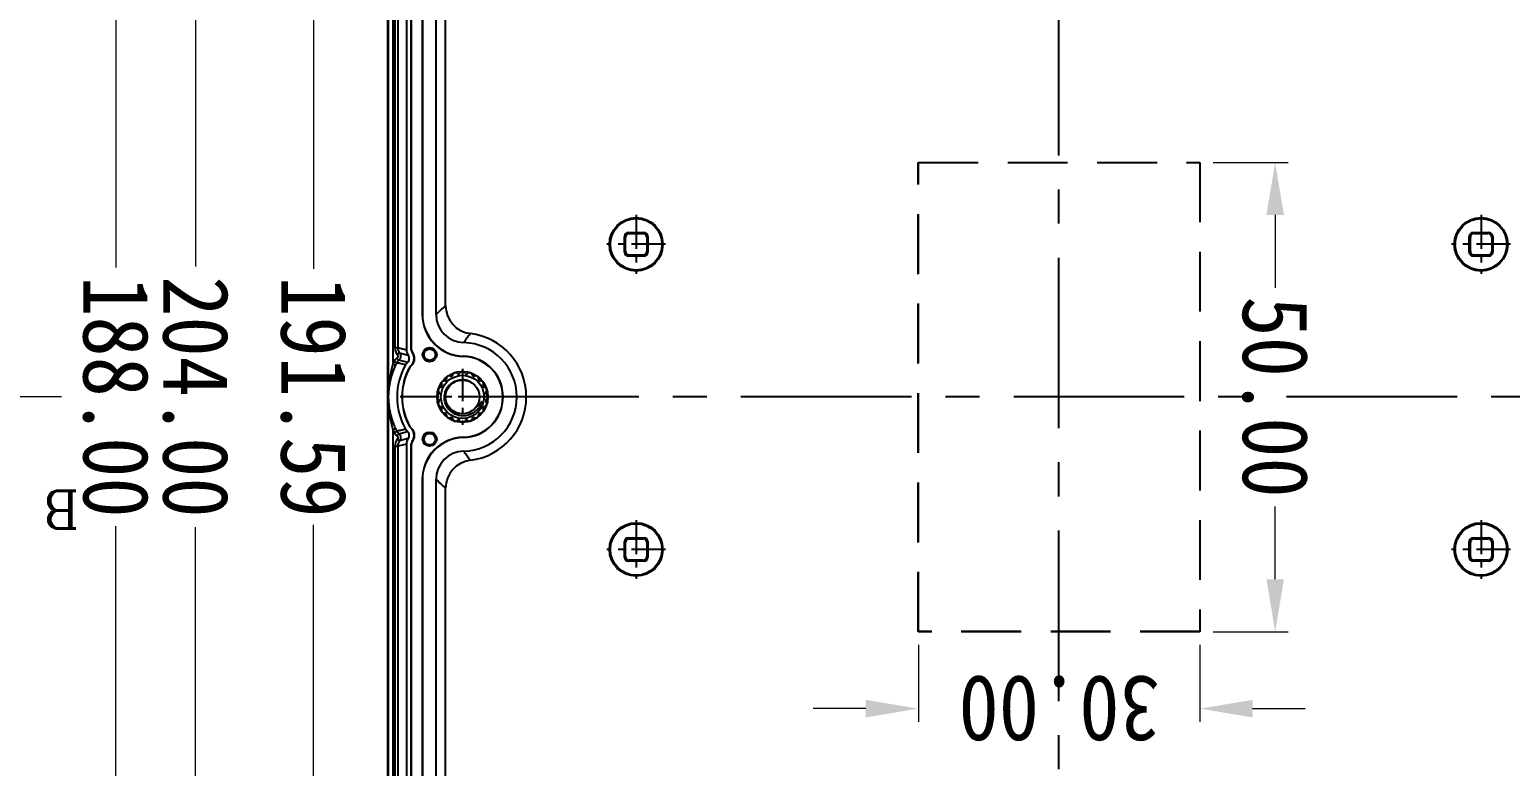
# Model space of a CAD drawing. Header units: millimetres. Extents: x -603 to 1798, y -1840 to -1013.
# Drawn here: x 1548.9 to 1706.6, y -1735 to -1656.6 of the extents above; entities that cross this region are included whole.
import ezdxf
from ezdxf.enums import TextEntityAlignment as Align

# ---------------------------------------------------------------- set-up
doc = ezdxf.new("R2010")
doc.units = ezdxf.units.MM
doc.header["$MEASUREMENT"] = 0
for name, pattern in [('CENTER', [50.8, 31.75, -6.35, 6.35, -6.35]), ('DIVIDE', [31.75, 12.7, -6.35, 0, -6.35, 0, -6.35]), ('HIDDEN', [9.525, 6.35, -3.175])]:
    doc.linetypes.add(name, pattern=pattern)
doc.layers.get('0').update_dxf_attribs({"linetype": 'CONTINUOUS'})
doc.layers.get('Defpoints').update_dxf_attribs({"linetype": 'CONTINUOUS'})
doc.layers.add('DEFAULT_2', color=3, linetype='HIDDEN')
doc.layers.add('dim', color=3, linetype='CONTINUOUS', lineweight=9)
doc.layers.add('hatch', color=56, linetype='CONTINUOUS', lineweight=9)
doc.styles.add('FFS', font='simfang0.ttf', dxfattribs={"width": 0.9})
doc.styles.add('ROMANC', font='romanc.shx')
doc.dimstyles.new('YanXiu', dxfattribs={"dimtxt": 2.5, "dimasz": 2.2, "dimexe": 1, "dimexo": 0.6, "dimgap": 0.66, "dimtad": 0, "dimzin": 0, "dimdsep": 46, "dimtxsty": 'FFS', "dimcen": 0, "dimclrd": 256, "dimclre": 131, "dimclrt": 42, "dimadec": 0, "dimazin": 0, "dimtfac": 1, "dimtdec": 4, "dimtofl": 0, "dimtmove": 0, "dimatfit": 3, "dimfxl": 0, "dimtolj": 1, "dimtzin": 0, "dimlwd": 0, "dimlwe": 0, "dimarcsym": 0})

# ---------------------------------------------------------------- blocks, each defined once
blk = doc.blocks.new('*D2')
at = {"layer": 'Defpoints', "color": 0}
for p in [(53.77, 95.8), (53.77, -95.8), (79.37, -95.8)]:
    blk.add_point(p, dxfattribs=at)
at = {"layer": 'dim', "color": 131, "lineweight": 5}
for p, q in [((55.17, 95.8), (80.77, 95.8)), ((55.17, -95.8), (80.77, -95.8))]:
    blk.add_line(p, q, dxfattribs=at)
at = {"layer": 'dim', "lineweight": 5}
for p, q in [((79.37, 90.2), (79.37, 13.64)), ((79.37, -90.2), (79.37, -13.64))]:
    blk.add_line(p, q, dxfattribs=at)
at = {"layer": 'dim'}
for points in [[(78.44, 90.2), (80.31, 90.2), (79.37, 95.8)], [(78.44, -90.2), (80.31, -90.2), (79.37, -95.8)]]:
    blk.add_solid(points, dxfattribs=at)
at = {"layer": 'dim', "color": 42, "insert": (79.37, 0), "char_height": 7, "attachment_point": 5, "rotation": 90, "style": 'FFS'}
blk.add_mtext('191.59', dxfattribs=at)
blk = doc.blocks.new('*D3')
at = {"layer": 'Defpoints', "color": 0}
for p in [(-15.06, 25.02), (-23.07, -24.98), (-15.06, -24.98)]:
    blk.add_point(p, dxfattribs=at)
at = {"layer": 'dim', "color": 131, "lineweight": 5}
for p, q in [((-16.46, 25.02), (-24.47, 25.02)), ((-16.46, -24.98), (-24.47, -24.98))]:
    blk.add_line(p, q, dxfattribs=at)
at = {"layer": 'dim', "lineweight": 5}
for p, q in [((-23.07, 19.42), (-23.07, 11.67)), ((-23.07, -19.38), (-23.07, -11.63))]:
    blk.add_line(p, q, dxfattribs=at)
at = {"layer": 'dim'}
for points in [[(-24.01, 19.42), (-22.14, 19.42), (-23.07, 25.02)], [(-24.01, -19.38), (-22.14, -19.38), (-23.07, -24.98)]]:
    blk.add_solid(points, dxfattribs=at)
at = {"layer": 'dim', "color": 42, "insert": (-23.07, 0.02), "char_height": 7, "attachment_point": 5, "rotation": 90, "style": 'FFS'}
blk.add_mtext('50.00', dxfattribs=at)
blk = doc.blocks.new('*D4')
at = {"layer": 'Defpoints', "color": 0}
for p in [(14.94, 33.2), (-15.06, 25.02), (14.94, 25.02)]:
    blk.add_point(p, dxfattribs=at)
at = {"layer": 'dim', "lineweight": 5}
for p, q in [((-20.66, 33.2), (-26.26, 33.2)), ((20.54, 33.2), (26.14, 33.2))]:
    blk.add_line(p, q, dxfattribs=at)
at = {"layer": 'dim', "color": 131, "lineweight": 5}
for p, q in [((-15.06, 26.42), (-15.06, 34.6)), ((14.94, 26.42), (14.94, 34.6))]:
    blk.add_line(p, q, dxfattribs=at)
at = {"layer": 'dim'}
for points in [[(-20.66, 34.14), (-20.66, 32.27), (-15.06, 33.2)], [(20.54, 34.14), (20.54, 32.27), (14.94, 33.2)]]:
    blk.add_solid(points, dxfattribs=at)
at = {"layer": 'dim', "color": 42, "insert": (-0.06, 33.2), "char_height": 7, "attachment_point": 5, "style": 'FFS'}
blk.add_mtext('30.00', dxfattribs=at)
blk = doc.blocks.new('*D32')
at = {"layer": 'Defpoints', "color": 0}
for p in [(-37.36, 370.99), (-63.65, 166.99), (-37.36, 166.99)]:
    blk.add_point(p, dxfattribs=at)
at = {"layer": 'dim', "color": 131, "lineweight": 5}
for p, q in [((-38.76, 370.99), (-65.05, 370.99)), ((-38.76, 166.99), (-65.05, 166.99))]:
    blk.add_line(p, q, dxfattribs=at)
at = {"layer": 'dim', "lineweight": 5}
for p, q in [((-63.65, 365.39), (-63.65, 282.87)), ((-63.65, 172.59), (-63.65, 255.11))]:
    blk.add_line(p, q, dxfattribs=at)
at = {"layer": 'dim'}
for points in [[(-64.58, 365.39), (-62.71, 365.39), (-63.65, 370.99)], [(-64.58, 172.59), (-62.71, 172.59), (-63.65, 166.99)]]:
    blk.add_solid(points, dxfattribs=at)
at = {"layer": 'dim', "color": 42, "insert": (-63.65, 268.99), "char_height": 7, "attachment_point": 5, "rotation": 90, "style": 'FFS'}
blk.add_mtext('204.00', dxfattribs=at)
blk = doc.blocks.new('*D40')
at = {"layer": 'Defpoints', "color": 0}
for p in [(-55.15, 362.99), (-43.19, 362.99), (-43.19, 174.99)]:
    blk.add_point(p, dxfattribs=at)
at = {"layer": 'dim', "color": 131, "lineweight": 5}
for p, q in [((-44.59, 362.99), (-56.55, 362.99)), ((-44.59, 174.99), (-56.55, 174.99))]:
    blk.add_line(p, q, dxfattribs=at)
at = {"layer": 'dim', "lineweight": 5}
for p, q in [((-55.15, 357.39), (-55.15, 282.76)), ((-55.15, 180.59), (-55.15, 255.21))]:
    blk.add_line(p, q, dxfattribs=at)
at = {"layer": 'dim'}
for points in [[(-56.08, 357.39), (-54.21, 357.39), (-55.15, 362.99)], [(-56.08, 180.59), (-54.21, 180.59), (-55.15, 174.99)]]:
    blk.add_solid(points, dxfattribs=at)
at = {"layer": 'dim', "color": 42, "insert": (-55.15, 268.99), "char_height": 7, "attachment_point": 5, "rotation": 90, "style": 'FFS'}
blk.add_mtext('188.00', dxfattribs=at)
blk = doc.blocks.new('u87')
at = {"color": 1, "linetype": 'CENTER', "ltscale": 0.572}
for p, q in [((0, -102), (0, 102)), ((-71.5, 0), (71.5, 0))]:
    blk.add_line(p, q, dxfattribs=at)
at = {"color": 7}
for p, q in [((71.404, -94), (71.404, 94)), ((71.5, -94), (71.5, 94)), ((70.904, 3.501), (70.904, 90.499)), ((68.932, 88.981), (68.932, 5.019)), ((68.953, 88.981), (68.953, 5.019)), ((69.463, 5.022), (69.463, 88.978)), ((70.39, 5.263), (70.39, 88.737)), ((70.69, 5.263), (70.69, 88.737)), ((66.316, 85.223), (66.316, 8.777)), ((67.795, 8.797), (67.795, 85.203)), ((65.295, 84.275), (65.295, 9.725)), ((67.769, 8.822), (67.769, 85.178)), ((-45.737, 17.387), (-45.85, 17.5)), ((-45.85, 17.5), (-44.15, 17.5)), ((-45.737, 17.387), (-44.263, 17.387)), ((-44.263, 17.387), (-44.15, 17.5)), ((44.15, 17.5), (45.85, 17.5)), ((44.263, 17.387), (44.15, 17.5)), ((44.263, 17.387), (45.737, 17.387)), ((45.737, 17.387), (45.85, 17.5)), ((-46.25, 15.4), (-46.25, 17.1)), ((-46.137, 16.987), (-46.25, 17.1)), ((-46.137, 15.513), (-46.137, 16.987)), ((-43.863, 16.987), (-43.75, 17.1)), ((-43.863, 16.987), (-43.863, 15.513)), ((-43.75, 17.1), (-43.75, 15.4)), ((43.75, 15.4), (43.75, 17.1)), ((43.863, 16.987), (43.75, 17.1)), ((43.863, 15.513), (43.863, 16.987)), ((46.137, 16.987), (46.25, 17.1)), ((46.137, 16.987), (46.137, 15.513)), ((46.25, 17.1), (46.25, 15.4)), ((-46.137, 15.513), (-46.25, 15.4)), ((-45.737, 15.113), (-45.85, 15)), ((-44.15, 15), (-45.85, 15)), ((-44.263, 15.113), (-45.737, 15.113)), ((-44.263, 15.113), (-44.15, 15)), ((-43.863, 15.513), (-43.75, 15.4)), ((43.863, 15.513), (43.75, 15.4)), ((44.263, 15.113), (44.15, 15)), ((45.85, 15), (44.15, 15)), ((45.737, 15.113), (44.263, 15.113)), ((45.737, 15.113), (45.85, 15)), ((46.137, 15.513), (46.25, 15.4)), ((67.769, 8.822), (67.795, 8.797)), ((68.841, 4.739), (68.858, 4.726)), ((68.932, 5.019), (68.953, 5.019)), ((69.463, 5.022), (70.39, 5.263)), ((70.69, 5.263), (70.39, 5.263)), ((63.387, 4.325), (63.4, 4.299)), ((69.002, 3.285), (69.016, 3.3)), ((69.101, 3.162), (69.119, 3.173)), ((69.274, 4.436), (70.201, 4.677)), ((70.283, 3.92), (69.359, 3.676)), ((70.444, 4.502), (70.201, 4.677)), ((70.484, 4.143), (70.283, 3.92)), ((70.768, 3.776), (70.502, 3.638)), ((70.904, 3.501), (70.633, 3.373)), ((63.387, -4.325), (63.4, -4.299)), ((68.841, -4.739), (68.858, -4.726)), ((69.002, -3.285), (69.016, -3.3)), ((69.101, -3.162), (69.119, -3.173)), ((70.201, -4.677), (69.274, -4.436)), ((69.359, -3.676), (70.283, -3.92)), ((70.444, -4.502), (70.201, -4.677)), ((70.484, -4.143), (70.283, -3.92)), ((70.768, -3.776), (70.502, -3.638)), ((70.904, -3.501), (70.633, -3.373)), ((70.904, -90.499), (70.904, -3.501)), ((68.932, -5.019), (68.953, -5.019)), ((68.932, -5.019), (68.932, -88.981)), ((68.953, -5.019), (68.953, -88.981)), ((70.39, -5.263), (69.463, -5.022)), ((69.463, -88.978), (69.463, -5.022)), ((70.69, -5.263), (70.39, -5.263)), ((70.39, -88.737), (70.39, -5.263)), ((70.69, -88.737), (70.69, -5.263)), ((66.316, -8.777), (66.316, -85.223)), ((67.769, -8.822), (67.795, -8.797)), ((67.769, -85.178), (67.769, -8.822)), ((67.795, -85.203), (67.795, -8.797)), ((65.295, -9.725), (65.295, -84.275)), ((-46.25, -17.1), (-46.25, -15.4)), ((-46.137, -15.513), (-46.25, -15.4)), ((-46.137, -16.987), (-46.137, -15.513)), ((-45.737, -15.113), (-45.85, -15)), ((-45.85, -15), (-44.15, -15)), ((-45.737, -15.113), (-44.263, -15.113)), ((-44.263, -15.113), (-44.15, -15)), ((-43.863, -15.513), (-43.75, -15.4)), ((-43.863, -15.513), (-43.863, -16.987)), ((-43.75, -15.4), (-43.75, -17.1)), ((43.863, -15.513), (43.75, -15.4)), ((43.75, -17.1), (43.75, -15.4)), ((43.863, -16.987), (43.863, -15.513)), ((44.15, -15), (45.85, -15)), ((44.263, -15.113), (44.15, -15)), ((44.263, -15.113), (45.737, -15.113)), ((45.737, -15.113), (45.85, -15)), ((46.137, -15.513), (46.25, -15.4)), ((46.137, -15.513), (46.137, -16.987)), ((46.25, -15.4), (46.25, -17.1)), ((-46.137, -16.987), (-46.25, -17.1)), ((-43.863, -16.987), (-43.75, -17.1)), ((43.863, -16.987), (43.75, -17.1)), ((46.137, -16.987), (46.25, -17.1)), ((-45.737, -17.387), (-45.85, -17.5)), ((-44.15, -17.5), (-45.85, -17.5)), ((-44.263, -17.387), (-45.737, -17.387)), ((-44.263, -17.387), (-44.15, -17.5)), ((44.263, -17.387), (44.15, -17.5)), ((45.85, -17.5), (44.15, -17.5)), ((45.737, -17.387), (44.263, -17.387)), ((45.737, -17.387), (45.85, -17.5))]:
    blk.add_line(p, q, dxfattribs=at)
at = {"color": 1, "linetype": 'CENTER', "ltscale": 0.113789}
for p, q in [((-45, 13.121), (-45, 19.379)), ((45, 13.121), (45, 19.379)), ((-48.129, 16.25), (-41.871, 16.25)), ((41.871, 16.25), (48.129, 16.25)), ((-45, -19.379), (-45, -13.121)), ((45, -19.379), (45, -13.121)), ((-48.129, -16.25), (-41.871, -16.25)), ((41.871, -16.25), (48.129, -16.25))]:
    blk.add_line(p, q, dxfattribs=at)
at = {"color": 1, "linetype": 'CENTER', "ltscale": 0.10854}
for p, q in [((63.5, -2.985), (63.5, 2.985)), ((60.515, 0), (66.485, 0))]:
    blk.add_line(p, q, dxfattribs=at)
at = {"color": 7}
for centre, radius in [((-45, 16.25), 2.845), ((-45, 16.25), 2.74), ((45, 16.25), 2.845), ((45, 16.25), 2.74), ((67, 4.5), 0.75), ((67, 4.5), 0.61), ((63.5, 0), 2.713), ((63.5, 0), 2.3), ((63.5, 0), 1.8), ((67, -4.5), 0.75), ((67, -4.5), 0.61), ((-45, -16.25), 2.845), ((-45, -16.25), 2.74), ((45, -16.25), 2.845), ((45, -16.25), 2.74)]:
    blk.add_circle(centre, radius, dxfattribs=at)
for centre, radius, start, end in [((62.296, 9.725), 2.999, 277.05654, 0.00242), ((47.413, -10.547), 27.032, 45.63043, 48.5851), ((63.317, 8.776), 2.999, 271.19232, 0.00318), ((63.27, 8.822), 4.499, 271.49157, 0.00328), ((63.296, 8.797), 4.499, 271.32544, 0.0033), ((63.5, 0), 6.8, 97.05897, 262.94103), ((63.5, 0), 5.779, 91.1955, 268.8045), ((68.452, 5.019), 0.48, 324.19666, 359.97383), ((68.453, 5.019), 0.5, 324.17266, 359.99852), ((68.463, 5.022), 1, 324.17352, 359.99926), ((69.39, 5.263), 1, 324.17018, 359.99745), ((69.389, 5.263), 1.301, 324.18881, 359.98397), ((63.5, 0), 4.326, 91.49482, 268.50521), ((63.5, 0), 4.3, 91.32873, 268.67127), ((68.684, 2.927), 0.479, 29.45043, 48.3313), ((68.684, 2.927), 0.5, 29.44985, 48.33194), ((63.5, 0), 6.432, 330.54928, 29.45065), ((63.5, 0), 6.453, 330.54928, 29.45065), ((68.694, 2.93), 1, 29.4238, 48.33285), ((63.5, 0), 6.963, 330.57638, 29.42362), ((69.614, 3.177), 1, 27.45518, 48.00305), ((69.614, 3.177), 1.3, 27.45437, 48.00004), ((63.5, 0), 7.89, 25.3096, 27.45367), ((63.5, 0), 8.19, 25.3096, 27.45367), ((61.571, 1.402), 0.315, 84.29192, 203.70808), ((61.617, 1.865), 0.15, 264.29192, 315.27791), ((63.5, 0), 2.5, 134.72209, 135.27791), ((61.635, 1.883), 0.15, 314.72209, 5.70808), ((62.098, 1.929), 0.315, 66.29192, 185.70808), ((62.285, 2.355), 0.15, 246.29192, 297.27791), ((63.5, 0), 2.5, 116.72209, 117.27791), ((62.308, 2.367), 0.15, 296.72209, 347.70808), ((62.763, 2.268), 0.315, 48.29192, 167.70808), ((63.073, 2.615), 0.15, 228.29192, 279.27791), ((63.5, 0), 2.5, 98.72209, 99.27791), ((63.098, 2.619), 0.15, 278.72209, 329.70808), ((63.5, 2.385), 0.315, 30.29192, 149.70808), ((63.902, 2.619), 0.15, 210.29192, 261.27791), ((63.5, 0), 2.5, 80.72209, 81.27791), ((63.927, 2.615), 0.15, 260.72209, 311.70808), ((64.237, 2.268), 0.315, 12.29192, 131.70808), ((64.692, 2.367), 0.15, 192.29192, 243.27791), ((63.5, 0), 2.5, 62.72209, 63.27791), ((64.715, 2.355), 0.15, 242.72209, 293.70808), ((64.902, 1.929), 0.315, 354.29192, 113.70808), ((65.365, 1.883), 0.15, 174.29192, 225.27791), ((63.5, 0), 2.5, 44.72209, 45.27791), ((65.383, 1.865), 0.15, 224.72209, 275.70808), ((65.429, 1.402), 0.315, 336.29192, 95.70808), ((61.115, 0), 0.315, 120.29192, 239.70808), ((61.232, 0.737), 0.315, 102.29192, 221.70808), ((60.881, 0.402), 0.15, 300.29192, 351.27791), ((60.885, 0.427), 0.15, 350.72209, 41.70808), ((63.5, 0), 2.5, 170.72209, 171.27791), ((61.133, 1.192), 0.15, 282.29192, 333.27791), ((63.5, 0), 2.5, 152.72209, 153.27791), ((61.145, 1.215), 0.15, 332.72209, 23.70808), ((65.855, 1.215), 0.15, 156.29192, 207.27791), ((63.5, 0), 2.5, 26.72209, 27.27791), ((65.867, 1.192), 0.15, 206.72209, 257.70808), ((65.768, 0.737), 0.315, 318.29192, 77.70808), ((66.115, 0.427), 0.15, 138.29192, 189.27791), ((63.5, 0), 2.5, 8.72209, 9.27791), ((66.119, 0.402), 0.15, 188.72209, 239.70808), ((65.885, 0), 0.315, 300.29192, 59.70808), ((61.232, -0.737), 0.315, 138.29192, 257.70808), ((60.881, -0.402), 0.15, 8.72209, 59.70808), ((60.885, -0.427), 0.15, 318.29192, 9.27791), ((63.5, 0), 2.5, 188.72209, 189.27791), ((61.133, -1.192), 0.15, 26.72209, 77.70808), ((61.571, -1.402), 0.315, 156.29192, 275.70808), ((63.5, 0), 2.5, 206.72209, 207.27791), ((61.145, -1.215), 0.15, 336.29192, 27.27791), ((65.429, -1.402), 0.315, 264.29192, 23.70808), ((65.855, -1.215), 0.15, 152.72209, 203.70808), ((63.5, 0), 2.5, 332.72209, 333.27791), ((65.867, -1.192), 0.15, 102.29192, 153.27791), ((65.768, -0.737), 0.315, 282.29192, 41.70808), ((66.115, -0.427), 0.15, 170.72209, 221.70808), ((63.5, 0), 2.5, 350.72209, 351.27791), ((66.119, -0.402), 0.15, 120.29192, 171.27791), ((61.617, -1.865), 0.15, 44.72209, 95.70808), ((63.5, 0), 2.5, 224.72209, 225.27791), ((61.635, -1.883), 0.15, 354.29192, 45.27791), ((62.098, -1.929), 0.315, 174.29192, 293.70808), ((62.285, -2.355), 0.15, 62.72209, 113.70808), ((63.5, 0), 2.5, 242.72209, 243.27791), ((62.308, -2.367), 0.15, 12.29192, 63.27791), ((62.763, -2.268), 0.315, 192.29192, 311.70808), ((63.559, -0.017), 1.811, 242.37549, 268.13959), ((63.073, -2.615), 0.15, 80.72209, 131.70808), ((63.5, 0), 2.5, 260.72209, 261.27791), ((63.098, -2.619), 0.15, 30.29192, 81.27791), ((63.5, -2.385), 0.315, 210.29192, 329.70808), ((63.902, -2.619), 0.15, 98.72209, 149.70808), ((63.5, 0), 2.5, 278.72209, 279.27791), ((63.927, -2.615), 0.15, 48.29192, 99.27791), ((64.237, -2.268), 0.315, 228.29192, 347.70808), ((64.692, -2.367), 0.15, 116.72209, 167.70808), ((63.5, 0), 2.5, 296.72209, 297.27791), ((64.715, -2.355), 0.15, 66.29192, 117.27791), ((64.902, -1.929), 0.315, 246.29192, 5.70808), ((65.365, -1.883), 0.15, 134.72209, 185.70808), ((63.5, 0), 2.5, 314.72209, 315.27791), ((65.383, -1.865), 0.15, 84.29192, 135.27791), ((63.27, -8.822), 4.499, 359.99672, 88.50841), ((63.296, -8.797), 4.499, 359.9967, 88.67456), ((68.453, -5.019), 0.5, 0.00148, 35.82734), ((68.684, -2.927), 0.479, 311.66865, 330.5484), ((68.684, -2.927), 0.5, 311.66867, 330.54846), ((68.463, -5.022), 1, 0.00074, 35.82648), ((68.694, -2.93), 1, 311.66729, 330.57621), ((69.39, -5.263), 1, 359.99701, 35.83009), ((69.614, -3.177), 1, 311.99674, 332.54503), ((69.389, -5.263), 1.301, 0.01474, 35.81248), ((69.614, -3.177), 1.3, 311.99953, 332.54607), ((63.5, 0), 7.89, 332.54633, 334.6904), ((63.5, 0), 8.19, 332.54633, 334.6904), ((63.317, -8.776), 2.999, 359.99682, 88.80768), ((68.452, -5.019), 0.48, 0.03025, 35.79927), ((62.296, -9.725), 2.999, 359.99758, 82.94346), ((47.413, 10.547), 27.032, 311.4149, 314.36957)]:
    blk.add_arc(centre, radius, start, end, dxfattribs=at)
for centre, major_axis, start_param, end_param in [((-45.85, 17.1), (0.283, -0.283), 2.3563468, 3.9268385), ((-45.736, 16.986), (-0.283, 0.283), -0.7852459, 0.7852459), ((-44.264, 16.986), (0.283, 0.283), -0.7852459, 0.7852459), ((-44.15, 17.1), (0.283, 0.283), -0.7852459, 0.7852459), ((44.15, 17.1), (0.283, -0.283), 2.3563468, 3.9268385), ((44.264, 16.986), (-0.283, 0.283), -0.7852459, 0.7852459), ((45.736, 16.986), (0.283, 0.283), -0.7852459, 0.7852459), ((45.85, 17.1), (0.283, 0.283), -0.7852459, 0.7852459), ((-45.85, 15.4), (0.283, 0.283), -3.9268385, -2.3563468), ((-45.736, 15.514), (-0.283, -0.283), -0.7852459, 0.7852459), ((-44.264, 15.514), (0.283, -0.283), -0.7852459, 0.7852459), ((-44.15, 15.4), (-0.283, 0.283), -3.9268385, -2.3563468), ((44.15, 15.4), (0.283, 0.283), -3.9268385, -2.3563468), ((44.264, 15.514), (-0.283, -0.283), -0.7852459, 0.7852459), ((45.736, 15.514), (0.283, -0.283), -0.7852459, 0.7852459), ((45.85, 15.4), (0.283, -0.283), -0.7852459, 0.7852459), ((-45.85, -15.4), (-0.283, 0.283), -0.7852459, 0.7852459), ((-45.736, -15.514), (-0.283, 0.283), -0.7852459, 0.7852459), ((-44.264, -15.514), (0.283, 0.283), -0.7852459, 0.7852459), ((-44.15, -15.4), (0.283, 0.283), -0.7852459, 0.7852459), ((44.15, -15.4), (0.283, -0.283), 2.3563468, 3.9268385), ((44.264, -15.514), (-0.283, 0.283), -0.7852459, 0.7852459), ((45.736, -15.514), (0.283, 0.283), -0.7852459, 0.7852459), ((45.85, -15.4), (0.283, 0.283), -0.7852459, 0.7852459), ((-45.85, -17.1), (0.283, 0.283), 2.3563468, 3.9268385), ((-45.736, -16.986), (-0.283, -0.283), -0.7852459, 0.7852459), ((-44.264, -16.986), (0.283, -0.283), -0.7852459, 0.7852459), ((-44.15, -17.1), (0.283, -0.283), -0.7852459, 0.7852459), ((44.15, -17.1), (0.283, 0.283), -3.9268385, -2.3563468), ((44.264, -16.986), (-0.283, -0.283), -0.7852459, 0.7852459), ((45.736, -16.986), (0.283, -0.283), -0.7852459, 0.7852459), ((45.85, -17.1), (0.283, -0.283), -0.7852459, 0.7852459)]:
    blk.add_ellipse(centre, major_axis=major_axis, ratio=0.9996955, start_param=start_param, end_param=end_param, dxfattribs=at)
for points, start_tangent, end_tangent in [([(62.664, 6.748), (62.845, 6.518), (63.005, 6.306), (63.144, 6.115), (63.267, 5.941), (63.379, 5.778)], (0.623594, -0.7817483), (0.5592768, -0.828981)), ([(69.002, 3.285), (68.755, 3.603), (68.638, 3.982), (68.669, 4.376), (68.841, 4.739)], (-0.7469992, 0.6648249), (0.5853203, 0.8108022)), ([(68.858, 4.726), (68.704, 4.422), (68.655, 4.032), (68.766, 3.627), (69.016, 3.3)], (-0.5853203, -0.8108022), (0.7469992, -0.6648249)), ([(69.274, 4.436), (69.182, 4.242), (69.168, 4.034), (69.232, 3.839), (69.359, 3.676)], (-0.5853203, -0.8108022), (0.7470169, -0.6648051)), ([(70.502, 3.638), (70.283, 3.584), (70.055, 3.53), (69.815, 3.476), (69.565, 3.421)], (-0.9708202, -0.2398086), (-0.9780514, -0.2083637)), ([(70.283, 3.92), (70.224, 3.982), (70.173, 4.053), (70.135, 4.129), (70.108, 4.207), (70.094, 4.285), (70.09, 4.364), (70.099, 4.442), (70.119, 4.519), (70.152, 4.598), (70.201, 4.677)], (-0.7430948, 0.6691862), (0.5852833, 0.8108289)), ([(70.484, 4.143), (70.455, 4.173), (70.43, 4.208), (70.411, 4.246), (70.398, 4.283), (70.392, 4.319), (70.39, 4.352), (70.394, 4.387), (70.404, 4.423), (70.42, 4.462), (70.444, 4.502)], (-0.7431268, 0.6691507), (0.5852274, 0.8108692)), ([(71.404, 0), (71.39, 0.433), (71.348, 0.897), (71.278, 1.361), (71.188, 1.795), (71.085, 2.184), (70.975, 2.531), (70.861, 2.842), (70.746, 3.122), (70.633, 3.373)], (-0.0056595, 0.999984), (-0.4274995, 0.9040156)), ([(71.404, 0), (71.395, 0.45), (71.368, 0.931), (71.323, 1.412), (71.264, 1.863), (71.197, 2.267), (71.126, 2.627), (71.052, 2.95), (70.978, 3.241), (70.904, 3.501)], (-0.0034089, 0.9999942), (-0.2834512, 0.9589867)), ([(61.453, 0.467), (61.552, 0.761), (61.695, 1.037), (61.876, 1.289), (62.091, 1.508), (62.334, 1.692), (62.604, 1.839), (62.895, 1.945), (63.197, 2.005), (63.5, 2.018)], (0.2506278, 0.9680835), (0.999547, -0.0300968)), ([(63.5, 2.018), (63.827, 1.981), (64.146, 1.891), (64.445, 1.749), (64.711, 1.564), (64.941, 1.341), (65.133, 1.081), (65.279, 0.794), (65.375, 0.49), (65.42, 0.176), (65.413, -0.139), (65.355, -0.449), (65.247, -0.743), (65.091, -1.017), (64.894, -1.259), (64.662, -1.463), (64.399, -1.626), (64.11, -1.744), (63.806, -1.812), (63.5, -1.827)], (0.999547, -0.0300968), (-0.9994475, 0.0332379)), ([(62.093, 1.122), (61.911, 0.997), (61.741, 0.844), (61.587, 0.667), (61.453, 0.467)], (-0.8566679, -0.5158683), (-0.5077478, -0.8615057)), ([(70.633, -3.373), (70.747, -3.12), (70.862, -2.839), (70.974, -2.532), (71.081, -2.196), (71.179, -1.829), (71.266, -1.429), (71.336, -0.994), (71.384, -0.518), (71.404, 0)], (0.427498, 0.9040163), (0.0056653, 0.999984)), ([(70.904, -3.501), (70.978, -3.239), (71.053, -2.947), (71.126, -2.628), (71.195, -2.279), (71.258, -1.899), (71.314, -1.484), (71.36, -1.031), (71.391, -0.538), (71.404, 0)], (0.2834499, 0.9589871), (0.0034144, 0.9999942)), ([(68.841, -4.739), (68.669, -4.376), (68.638, -3.982), (68.755, -3.603), (69.002, -3.285)], (-0.5853203, 0.8108022), (0.7469976, 0.6648268)), ([(69.016, -3.3), (68.766, -3.627), (68.655, -4.032), (68.704, -4.422), (68.858, -4.726)], (-0.7469976, -0.6648268), (0.5853203, -0.8108022)), ([(69.359, -3.676), (69.232, -3.839), (69.168, -4.034), (69.182, -4.242), (69.274, -4.436)], (-0.7470156, -0.6648065), (0.5853203, -0.8108022)), ([(69.565, -3.421), (69.864, -3.486), (70.177, -3.559), (70.502, -3.638)], (0.9780714, -0.2082698), (0.9708203, -0.2398083)), ([(70.201, -4.677), (70.159, -4.611), (70.126, -4.537), (70.102, -4.458), (70.091, -4.373), (70.093, -4.288), (70.108, -4.206), (70.135, -4.128), (70.173, -4.054), (70.222, -3.985), (70.283, -3.92)], (-0.5852529, 0.8108508), (0.7430629, 0.6692216)), ([(70.444, -4.502), (70.423, -4.468), (70.407, -4.432), (70.396, -4.394), (70.39, -4.357), (70.391, -4.32), (70.398, -4.283), (70.411, -4.245), (70.43, -4.209), (70.454, -4.174), (70.484, -4.143)], (-0.5853203, 0.8108022), (0.7431976, 0.669072)), ([(62.664, -6.748), (62.845, -6.518), (63.005, -6.306), (63.144, -6.115), (63.267, -5.941), (63.379, -5.778)], (0.623594, 0.7817483), (0.5592768, 0.828981))]:
    blk.add_spline(points, degree=3, dxfattribs=dict(at, start_tangent=start_tangent, end_tangent=end_tangent))
at = {"layer": 'DEFAULT_2', "color": 3, "linetype": 'HIDDEN'}
for p, q in [((-15.059, -24.983), (-15.059, 25.017)), ((-15.059, 25.017), (-15.033, 24.991)), ((-15.059, 25.017), (14.941, 25.017)), ((-15.033, -24.957), (-15.033, 24.991)), ((-15.033, 24.991), (14.915, 24.991)), ((14.941, 25.017), (14.915, 24.991)), ((14.915, 24.991), (14.915, -24.957)), ((14.941, 25.017), (14.941, -24.983)), ((-15.059, -24.983), (-15.033, -24.957)), ((14.941, -24.983), (-15.059, -24.983)), ((14.915, -24.957), (-15.033, -24.957)), ((14.941, -24.983), (14.915, -24.957))]:
    blk.add_line(p, q, dxfattribs=at)
at = {"layer": 'dim'}
for base, p1, p2, picture, middle in [((79.374, -95.795), (53.775, 95.795), (53.775, -95.795), '*D2', (79.374, 0)), ((-23.073, -24.983), (-15.059, 25.017), (-15.059, -24.983), '*D3', (-23.073, 0.017))]:
    dim = blk.add_linear_dim(base=base, p1=p1, p2=p2, angle=90, dimstyle='YanXiu', override={"dimtxt": 7, "dimasz": 5.6, "dimexe": 1.3993, "dimexo": 1.3993, "dimgap": 1.3993}, dxfattribs=at)
    dim.commit()
    dim.dimension.update_dxf_attribs({"geometry": picture, "text_midpoint": middle, "dimtype": 160})
dim = blk.add_linear_dim(base=(14.941, 33.204), p1=(-15.059, 25.017), p2=(14.941, 25.017), dimstyle='YanXiu', override={"dimtxt": 7, "dimasz": 5.6, "dimexe": 1.3993, "dimexo": 1.3993, "dimgap": 1.3993}, dxfattribs=at)
dim.commit()
dim.dimension.update_dxf_attribs({"geometry": '*D4', "text_midpoint": (-0.059, 33.204), "dimtype": 160})
blk = doc.blocks.new('u43')
at = {"layer": 'hatch', "color": 2, "linetype": 'DIVIDE', "ltscale": 0.7}
blk.add_line((-49.362, 268.987), (1.928, 268.987), dxfattribs=at)
at = {"layer": 'hatch', "color": 2}
blk.add_lwpolyline([(-49.362, 268.987, 0, 0, 0), (-49.362, 272.987, 1.2, 0, 0), (-49.362, 276.987, 0, 0, 0)], format="xyseb", dxfattribs=at)
blk.add_blockref('u87', (-155.583, 268.987))
at = {"layer": 'hatch', "color": 6, "style": 'ROMANC'}
blk.add_text('B', height=4, dxfattribs=at).set_placement((-49.362, 280.987), align=Align.MIDDLE)
at = {"layer": 'dim'}
for base, p1, p2, picture, middle in [((-63.647, 166.987), (-37.362, 370.987), (-37.362, 166.987), '*D32', (-63.647, 268.987)), ((-55.147, 362.987), (-43.192, 174.987), (-43.192, 362.987), '*D40', (-55.147, 268.987))]:
    dim = blk.add_linear_dim(base=base, p1=p1, p2=p2, angle=90, dimstyle='YanXiu', override={"dimtxt": 7, "dimasz": 5.6, "dimexe": 1.3993, "dimexo": 1.3993, "dimgap": 1.3993}, dxfattribs=at)
    dim.commit()
    dim.dimension.update_dxf_attribs({"geometry": picture, "text_midpoint": middle, "dimtype": 160})

msp = doc.modelspace()

# ---------------------------------------------------------------- block references
at = {"rotation": 180}
msp.add_blockref('u43', (1502.88, -1426.69), dxfattribs=at)

doc.saveas('drawing.dxf')
